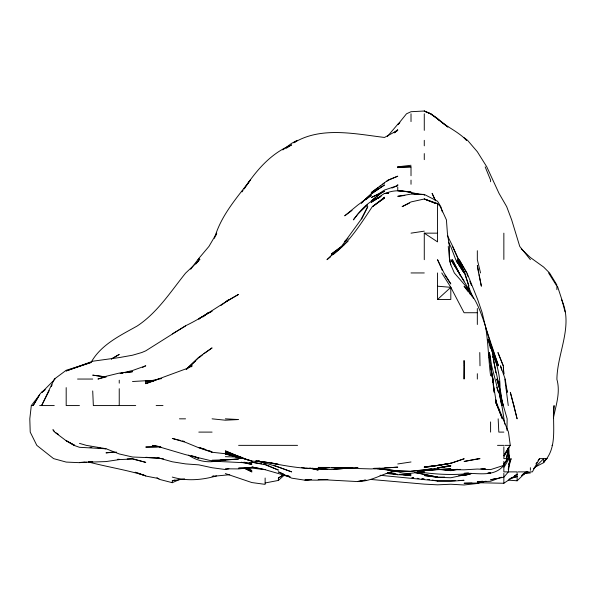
<?xml version="1.0" encoding="UTF-8"?>
<svg xmlns="http://www.w3.org/2000/svg" width="596" height="596" viewBox="0 0 596 596"><rect width="100%" height="100%" fill="white"/><g stroke="black" fill="none" stroke-linecap="round" stroke-linejoin="round"><path stroke-width="0.89" d="M411.017 175.768L411.017 166.843L397.755 167.625L397.755 166.843L411.017 165.263M506.935 430.327L507.151 418.832L501.549 399.38L503.136 405.571L500.417 392.31M508.887 447.127L508.612 458.622L508.582 455.083M553.386 416.179L554.071 405.571C551.918 424.382 558.422 447.328 543.641 462.235L546.294 458.622L543.641 462.675L534.277 467.525M506.622 455.97L506.444 458.622L508.187 448.013M31.312 405.571L33.175 405.571L39.664 394.746L31.312 405.571L29.8 418.832L30.217 432.1L36.81 445.361L53.58 458.622L66.186 462.079L79.454 462.667L86.524 462.168M508.701 464.813L509.014 463.04M509.327 461.274L509.789 458.622L508.395 471.883L503.851 477.187L490.59 479.825L495.894 478.402M553.401 417.952C555.971 405.213 560.605 392.421 556.902 379.347C557.215 352.646 573.792 325.639 561.462 299.475M508.187 469.231L511.115 458.622L509.237 463.599M214.515 238.318C220.796 215.812 236.485 198.267 250.283 180.111L246.155 186.004M215.73 235.74L216.728 233.155L208.943 246.424L198.811 258.426L198.811 260.608L195.786 264.035M507.777 448.699L503.851 457.043L503.851 458.622L509.066 458.622L508.686 449.779M90.942 362.48L66.186 370.287L54.378 379.049L41.616 405.571L49.2 390.648M361.69 219.067L367.777 206.633L360.766 219.894L341.448 246.424L331.436 253.97L341.903 246.424M51.308 386.506L52.15 384.852M503.851 446.858L503.851 455.888L505.967 451.835M547.329 458.622L539.507 458.622L532.392 471.883L530.38 471.883L523.303 473.775M509.066 458.622L503.851 467.666L503.851 461.378M33.175 405.571L39.664 394.485L41.504 392.31L45.311 389.68M503.851 455.888L510.28 445.361L508.477 432.1L495.634 400.601M91.285 362.048C101.29 344.421 120.317 335.503 137.207 325.997C157.463 312.587 170.612 291.764 185.55 273.162L198.811 260.608L197.879 259.685L190.675 269.265M535.953 463.777L536.966 462.31M537.987 460.835L539.507 458.622M242.006 191.897L243.026 190.422M245.12 187.479L244.092 188.947C255.997 170.717 270.912 153.135 291.653 144.873L286.192 148.315M357.965 213.979L353.346 219.894C359.977 210.991 367.754 201.351 378.691 197.946M387.422 136.447L397.755 124.288L399.879 122.538M187.3 368.775L195.51 360.982M54.467 379.682L41.906 392.31L44.111 390.73M533.539 468.747L543.641 458.719L543.641 462.675M358.583 213.368L367.345 205.002L365.4 206.633M381.939 199.735L384.487 197.224L372.53 206.633L384.487 197.991L372.329 206.633C360.93 223.627 349.904 241.581 333.499 254.313M508.276 480.108L517.112 480.801L526.38 471.883L522.103 474.982M394.492 132.871L397.755 129.772L394.068 132.603M348.079 238.266L344.704 241.462L346.686 239.681M198.811 357.481L186.19 369.431L198.811 357.257L212.079 347.893L203.906 353.614M344.704 244.345L331.436 255.379L348.057 241.238M437.538 272.946L437.538 299.475L450.807 287.324L441.755 272.946M265.131 482.969L278.392 480.428L284.523 474.938M190.891 366.972L192.225 365.788L185.55 369.006L145.759 383.668L145.759 380.732L153.723 380.814M199.451 357.436L202.633 354.702M399.171 123.424L397.755 124.631L406.502 113.799L411.017 111.713L424.277 111.012L430.543 113.799L437.538 118.47L447.879 127.06L441.673 122.254M503.851 465.215C494.233 477.657 477.515 472.732 464.06 473.373L468.486 472.956M203.161 316.826L208.242 312.736L201.716 317.273M342.417 246.424L331.436 255.252L326.973 259.685L330.802 256.645M361.452 203.161L362.852 202.044M365.646 199.816L371.226 195.354L357.965 204.92L344.704 215.819L352.05 210.418M282.809 149.916L291.653 143.293L297.359 140.321L294.506 142.347M225.959 301.792L229.073 299.475L226.085 301.665M293.731 142.861C320.834 126.203 354.784 133.869 384.487 137.452L397.755 130.315L395.543 131.925M377.857 187.785L371.226 192.635L388.026 180.111L397.755 176.192L388.51 180.111L386.499 181.519M379.332 186.704L380.807 185.632M382.282 184.551L384.487 182.935M220.915 305.472L225.34 302.254M198.811 319.285L200.263 318.279M388.376 193.372L384.487 193.402L371.226 202.312L376.687 199.049M478.215 482.723L503.851 483.267L517.112 474.401L514.631 475.586M91.002 362.502L66.186 370.973L92.715 361.221L119.237 357.578L132.506 355.223L141.796 352.519L145.759 350.835L185.55 325.759C204.242 316.983 220.513 304.176 238.601 294.387L226.078 301.762M521.515 475.72L527.385 471.883L523.437 473.872M278.392 480.428L278.392 478.037L283.525 474.721M278.392 478.037L283.681 474.721M378.251 198.118L380.591 196.725M172.289 333.924L185.55 325.997M111.437 359.038L119.237 354.426L111.437 358.941M198.811 318.569L212.079 311.164L209.047 312.736M381.365 196.062L371.226 201.478L375.376 199.578M142.444 367.464L145.759 365.788L132.506 370.526L120.124 373.469M409.4 203.154L402.121 206.633L411.017 201.925L424.277 198.997L437.538 203.512L440.362 206.633L446.426 219.894L447.395 233.155L449.414 246.424L449.533 259.685L450.807 264.803L454.331 272.946L465.886 286.207L471.972 296.354M522.811 474.461L528.51 471.883L518.177 471.883M156.942 477.687L159.028 479.273L172.289 482.693L179.746 479.385M379.831 193.715L371.226 197.507L379.428 193.372L384.487 190.057L397.755 185.542L397.755 184.425M391.952 188.053L397.755 185.542M501.37 477.202L490.59 481.27L477.329 481.821L482.633 481.218M145.759 383.668L158.767 379.049L161.68 378.616M477.329 482.954L480.868 481.814M509.155 479.05L517.112 476.532L510.928 478.037M216.497 475.913C202.208 480.041 186.704 481.359 172.289 477.083M429.582 469.909C419.152 471.205 409.079 475.824 398.471 471.883L379.183 468.732M172.289 482.693L172.289 480.756L174.941 479.966M485.286 481.277L477.329 483.475L464.06 484.988L450.807 484.235L437.538 484.831L424.277 484.138L371.226 479.489M104.181 377.424L97.908 379.049L105.976 376.322L119.237 373.089L132.506 371.703L125.428 372.753M213.845 475.973L212.079 476.405L229.758 474.707M395.215 470.87C382.461 473.515 371.39 481.65 357.965 481.397L365.035 480.13M158.767 379.049L145.759 381.887L149.298 381.619M228.879 468.769L225.34 469.521L212.079 467.733L198.811 464.858L185.55 463.897L172.289 461.781L159.028 458.063L132.506 457.013L119.237 453.951L105.976 448.706L86.301 445.361L79.454 443.357M486.172 481.233L477.329 483.051L464.06 483.237L472.025 483.065M365.922 480.048L357.965 481.59L318.175 479.437M397.755 471.168L387.914 472.71M214.731 460.946L212.079 461.416L220.036 460.991M431.348 468.821L424.277 470.058L411.017 471.265L437.538 468.225L450.807 465.431L437.538 467.964L450.807 466.057L437.538 467.741M424.277 231.151L411.017 233.155M458.764 475.638L471.138 473.47L450.807 477.761L437.538 477.292L424.277 475.541L437.538 477.217L444.616 477.098M456.111 469.38L450.807 470.192L437.538 469.499L424.277 470.393L428.695 469.946M172.289 480.756L184.671 478.901M397.755 463.964L411.017 461.975M121.003 373.409L122.776 373.148M471.138 473.343C453.772 475.355 436.093 474.52 418.824 471.883M393.33 470.803L395.103 470.587M112.167 452.118L105.976 452.863L116.585 452.118M388.249 193.074L385.649 193.372C396.832 188.373 408.565 191.614 419.733 194.534M404.826 195.495L397.755 196.308L411.017 194.117L424.277 194.423L437.538 201.232L440.787 206.633L442.351 211.938M311.105 479.549L304.914 480.19L291.653 478.141L278.392 471.883L283.361 473.947M523.303 473.641L530.38 472.971M311.105 479.46L304.914 480.018L318.175 480.16L327.904 479.504M460.529 469.38L448.147 469.968M329.67 467.569C307.014 470.803 284.62 465.461 262.478 461.587M151.95 381.41L153.723 381.276M424.277 470.497L450.807 468.866L437.538 469.499M88.29 462.049L92.715 461.736L88.29 461.982M334.088 469.186L344.704 468.456L331.436 469.581L305.8 468.173M424.277 470.393L437.538 469.484M384.487 468.024L397.755 467.13L371.226 468.925L318.175 467.413L328.783 467.428M132.506 381.514L145.759 380.732L149.298 381.172M84.759 462.183L79.454 462.481L105.976 461.58L119.237 459.605L132.506 458.995L145.759 462.369L132.506 458.697L127.194 458.92M455.225 480.681L437.538 480.979L450.807 481.248L464.06 480.294L458.764 480.525M157.262 446.687L145.759 447.06L160.793 447.015L152.315 445.361L159.028 446.493M373.878 468.344L380.069 468.158M117.472 459.307L119.237 459.263M220.036 460.149L238.601 458.95L225.34 460.157L212.079 460.328L225.34 460.067L212.079 460.969L185.55 454.644L159.028 446.806L160.793 447.037M417.952 471.883L422.467 471.831L417.088 471.883M352.661 467.562L331.436 467.607L344.704 467.979L357.965 467.51L356.192 467.532M399.521 474.371L411.017 474.289L397.755 474.788L388.026 472.658M384.487 193.402L388.19 193.395M411.017 166.843L397.755 166.843L397.755 167.625M424.277 259.685L424.277 233.155L437.538 233.155M197.879 259.685L199.965 259.685L198.811 258.426M411.017 272.946L424.277 272.946M437.538 299.475L450.807 299.475L450.807 287.324L437.538 286.207M477.329 312.736L464.06 312.736L450.807 287.324M54.378 379.049L55.1 379.049M77.554 379.049L92.715 379.049M39.664 405.571L54.251 405.571M79.454 405.571L66.186 405.571L66.186 387.623M135.709 405.571L93.349 405.571L92.715 390.946M156.159 405.571L162.991 405.571M179.441 418.832L185.55 418.832M198.811 432.1L212.079 432.1M503.851 432.1L498.807 432.1L498.167 418.832M238.601 445.361L297.56 445.361M497.504 445.361L503.851 445.361M504.849 445.361L510.28 445.361M551.948 445.361L552.648 445.361M147.532 457.363L145.759 457.356L161.091 458.488M157.262 457.43L159.028 457.445M225.34 468.814L238.601 468.91L251.862 467.592L238.601 468.143L251.862 468.121L265.131 469.655L251.862 466.959L265.131 469.7L289.887 476.852M327.018 469.261L318.175 469.037L311.991 468.18M225.34 456.678L237.722 457.028M377.417 468.761L384.487 468.955L382.721 468.791M90.063 447.291L91.829 447.343M482.633 468.754L485.286 468.851M487.938 472.926L490.59 473.03L488.824 472.904M373.878 468.694L384.487 469.201L380.956 468.784M225.34 418.832L238.601 419.547L225.34 420.202L212.079 418.832M241.253 457.907L238.601 457.773L244.017 458.279M480.868 468.769L485.286 469.022M259.819 461.192L256.287 460.984L265.131 463.092L260.981 461.699M395.103 473.947L386.26 473.44L397.755 474.379L388.026 472.553M255.401 461.013L259.819 461.371M441.077 469.357L446.382 469.812M399.521 474.558L411.017 475.697L403.06 474.736M413.669 477.843L411.896 477.664L413.669 477.895M243.906 462.213L245.679 462.407M249.21 462.801L251.862 463.099L212.079 461.148L216.497 461.006C206.998 463.099 196.583 460.753 188.612 455.128M98.02 447.879L100.672 448.185M103.324 448.49L105.976 448.795L79.454 447.298L73.949 445.361L66.186 440.69L74.724 445.361L66.186 440.757L54.683 432.1L52.925 429.701L54.311 431.497M283.696 475.504L289 476.122M399.521 474.312L401.287 474.528M417.207 478.32L418.973 478.536M421.625 478.856L424.277 479.177L422.512 478.841M161.777 458.622L163.528 458.831M440.191 469.372L450.807 470.684L457.877 469.343L450.807 469.641L464.06 469.827L477.329 469.045L490.59 469.611L503.851 465.364L507.74 458.622L503.851 464.098L507.896 458.622L507.487 448.9M235.949 456.447L225.34 454.003L238.601 457.646L243.764 458.376M88.29 461.945C107.31 466.959 126.918 469.953 145.759 475.787L135.203 472.181M225.34 453.355L238.601 457.646L243.69 458.376M427.816 479.437L429.582 479.713M432.234 480.115L437.538 480.92L380.069 475.28M301.375 467.562L304.914 468.113M261.592 463.77L251.862 462.213L265.131 464.724L278.392 470.08L265.958 464.694M263.358 464.053L265.131 464.336M415.352 193.983L411.784 193.372L424.277 194.624L424.277 195.51M417.14 194.289L418.928 194.594M159.028 478.618L145.759 476.04L137.594 473.068M309.331 468.158L318.175 470.058L310.218 468.069M271.314 462.824L278.392 464.336L265.131 462.027L251.862 461.103L243.518 458.622L225.34 450.904L238.601 456.327L225.34 452.267L241.067 457.043M241.253 462.198L251.862 464.507L245.679 462.72M420.739 471.041L424.277 471.883L421.625 471.168M180.245 440.399L172.289 438.433L185.55 442.351L198.811 447.782L212.079 452.26L225.34 453.72L241.067 457.288M182.018 440.839L184.671 441.494M205.002 449.228L198.811 447.454L212.079 451.999L209.591 450.837M258.493 460.894L278.392 467.093L291.653 471.883L273.415 465.163M244.792 468.21L251.862 470.497L246.059 468.247M225.34 453.213L238.601 457.646M260.862 461.647L265.131 463.167M225.34 473.567L251.862 482.559L265.131 484.362L265.131 478.014M191.353 455.493L198.811 458.354L193.842 456.283M435.885 203.504L424.277 198.997L435.885 203.549M424.277 111.169L430.968 113.799L437.538 118.902L430.543 113.799L424.277 111.012M288.337 476.003L289.991 476.696M55.532 432.569L58.579 434.477M424.277 233.155L437.538 241.879L437.538 203.512M464.06 137.676L467.562 140.321L477.329 151.727L486.783 166.843L499.023 193.372L506.682 206.633L511.673 219.894L519.757 246.424L530.38 259.685M439.61 120.653L437.538 119.051C446.635 126.851 458.317 131.694 466.549 140.321L464.686 138.339M521.232 248.89L530.38 257.524L543.641 267.053L549.534 272.946L556.902 284.992M468.411 292.1L464.06 286.207C476.025 296.964 480.294 311.403 485.472 325.997C488.273 342.439 488.437 359.165 490.59 375.704M444.892 275.151L450.807 283.964L444.013 272.946L437.538 259.685L442.314 270.457M456.216 261.16L457.683 263.365M458.667 264.84L464.06 272.946L455.769 259.685L450.807 246.647L448.587 242.274M464.06 281.044L450.881 259.685L466.996 286.207L470.296 294.498M548.588 272.946L556.902 286.207L556.902 289.649M447.343 235.517L452.766 246.424L464.06 271.947L457.288 259.685L464.813 272.946L468.903 286.207L464.5 272.946M466.132 272.171L459.203 259.685L466.996 272.946L477.649 299.475L482.186 312.736L485.271 325.997M459.225 272.946L452.349 259.685L459.009 272.946M496.036 403.082L502.346 418.832L495.567 401.428M435.594 200.807L432.1 193.372L435.363 200.547M452.506 246.424L464.06 271.947M459.367 273.758L460.09 275.389M473.477 298.641L468.292 286.207L469.641 290.632M485.166 166.843L490.59 180.111L490.59 181.735M495.559 401.428L497.198 405.571L495.634 399.38M503.166 365.788L497.936 352.519L503.329 365.788L503.851 374.132L503.322 367.643M466.869 273.773L467.845 276.261M469.804 281.238L471.436 285.38M490.903 344.384L498.435 365.788L485.502 326.884L490.59 343.564M499.761 389.657L499.895 391.423C501.08 373.118 494.114 356.103 488.02 339.258L490.352 347.997M497.302 365.788L490.59 346.678L492.393 352.519L495.865 372.858M496.684 387.333L498.48 392.31L491.678 365.788L489.458 352.519M557.461 286.207L561.827 299.475L565.075 311.85M492.81 352.519L495.157 360.476M501.683 370.146L500.476 365.788L505.199 379.049L507.293 392.31L506.205 387.892M491.477 373.208L493.041 379.049L493.592 386.119M490.15 358.785L490.59 360.573L489.361 352.519M450.807 264.803L449.533 259.685L448.252 246.424M480.547 272.946L477.329 259.685L477.329 250.715M498.144 382.58L497.325 379.049L498.077 382.58M498.561 384.353L500.208 391.423M495.589 400.266L496.759 405.571L492.534 379.049M478.968 274.711L481.367 286.207L477.329 265.533L478.595 272.946M492.542 356.058L492.907 357.824M493.279 359.597L500.61 392.31L496.796 379.049L500.744 392.31L501.676 405.571L499.053 392.31L501.877 405.571L504.819 424.136M488.37 353.391L488.713 355.134M489.055 356.877L490.59 364.715M508.708 455.083L509.357 458.622L508.693 454.204M491.752 373.744L490.59 365.788L492.929 379.049L494.181 392.31L493.19 384.353M492.013 375.51L492.274 377.275L490.806 365.788M504.834 379.049L508.261 405.571M492.639 379.928L492.974 382.58M499.15 381.701L499.493 386.119M479.773 352.519L479.996 365.788M530.38 467.681L530.38 470.289M517.112 480.801L517.112 471.883L503.851 471.883L503.851 467.92M503.851 233.155L503.851 259.446M503.851 473.306L503.851 483.267M490.59 421.923L490.59 432.1M477.329 308.505L477.329 324.507M477.329 373.699L477.329 379.049M424.277 113.799L424.277 130.36M424.277 140.321L424.277 145.826M424.277 153.582L424.277 159.646M411.017 113.799L411.017 121.599M411.017 180.111L411.017 184.268M397.755 187.107L397.755 190.668M119.237 380.196L119.237 383.168M119.237 388.689L119.237 405.571M464.232 365.788L464.06 379.049L464.06 360.513L464.232 365.788M371.226 193.864L361.28 202.931L371.226 193.983L384.487 184.969L371.226 193.864M380.36 193.372L371.226 200.971L380.866 193.372L384.487 191.189L380.36 193.372M464.06 458.801L450.807 463.293L437.538 465.603L424.277 466.877L437.538 465.476L450.807 463.293L464.06 458.801M471.123 473.619L464.06 475.593L471.138 473.619M477.329 458.898L464.06 461.46L480.018 458.622L477.329 458.898M450.807 463.271L424.277 467.458L450.807 463.271M434.886 469.335L431.348 469.723L434.886 469.32M411.017 471.369L397.755 470.959L384.487 469.343L397.755 470.84L411.017 471.369M411.017 192.098L397.755 190.69L411.017 192.158M105.976 376.963L92.715 375.152L105.976 376.97M424.277 474.237L414.548 472.509L437.538 477.12L424.277 474.237M251.862 461.043L244.069 458.622L251.862 461.103M251.862 471.861L244.405 468.218L251.862 471.861M513.886 405.571L510.332 392.31L517.112 418.832L513.886 405.571M501.094 397.614L500.409 394.962L501.117 397.614"/></g></svg>
